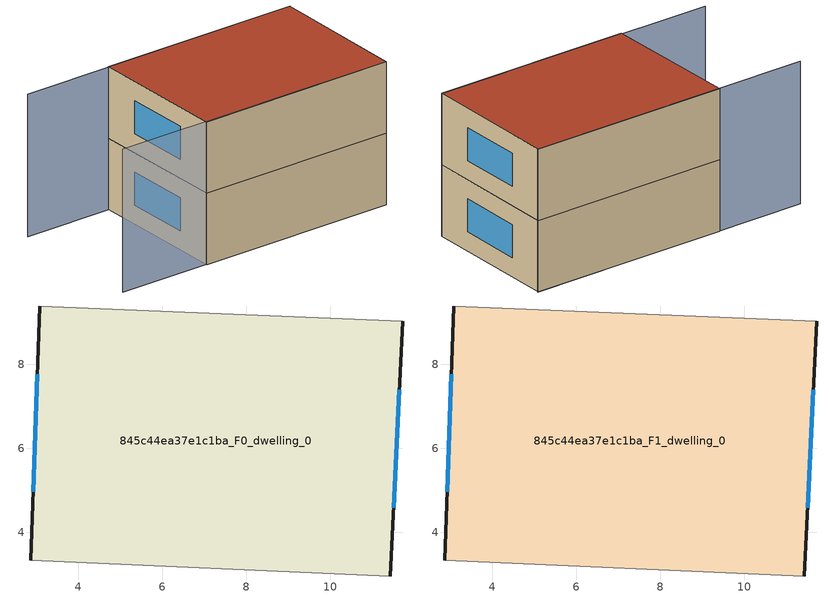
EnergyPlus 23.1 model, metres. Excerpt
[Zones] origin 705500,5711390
845c44ea37e1c1ba_F0_dwelling_0
 floor ground (EU_floor_Construction): 11.72,9.02 11.43,2.96 2.88,3.34 3.09,9.38 z0
 wall outside (EU_wall_Construction): 11.43,2.96 11.72,9.02 / 3.09,9.38 2.88,3.34 z0:3
 wall adiabatic (EU_wall_Construction): 11.72,9.02 3.09,9.38 / 2.88,3.34 11.43,2.96 z0:3
 window (EU_Window_Construction): 11.5,4.59 11.64,7.39 / 3.03,7.76 2.94,4.96 z0.81:2.19
845c44ea37e1c1ba_F1_dwelling_0
 floor to 845c44ea37e1c1ba_F0_dwelling_0 (EU_floor_Construction): 11.72,9.02 11.43,2.96 2.88,3.34 3.09,9.38 z3
 wall outside (EU_wall_Construction): 11.43,2.96 11.72,9.02 / 3.09,9.38 2.88,3.34 z3:6
 wall adiabatic (EU_wall_Construction): 11.72,9.02 3.09,9.38 / 2.88,3.34 11.43,2.96 z3:6
 window (EU_Window_Construction): 11.5,4.59 11.64,7.39 / 3.03,7.76 2.94,4.96 z3.81:5.19
 roof outside (EU_roof_Construction): 11.43,2.96 11.72,9.02 3.09,9.38 2.88,3.34 z6
shading: -1.08,3.56 11.44,2.98 / 11.74,9.02 -0.77,9.54 z0:6
[Building]
EU S2 Campaign: North Axis=0; Terrain=City; Solar Distribution=FullExterior
[Site:Location]
London: Latitude=51.5; Longitude=-0.5; Time Zone=0; Elevation=25
[SizingPeriod:WeatherFileDays]
AnnualSizingPeriod: Begin Month=1; Begin Day of Month=1; End Month=12; End Day of Month=31; Day of Week for Start Day=Monday; Use Weather File Daylight Saving Period=No; Use Weather File Rain and Snow Indicators=No
[MATERIAL]
EU_InternalMass_Material: Roughness=MediumRough; Thickness=0.1; Conductivity=1; Density=1800; Specific Heat=900; Thermal Absorptance=0.9; Solar Absorptance=0.7; Visible Absorptance=0.7
[MATERIAL:NOMASS] Roughness=MediumRough; Thermal Absorptance=0.9; Solar Absorptance=0.7; Visible Absorptance=0.7
Name | Thermal Resistance
EU_wall_NoMass | 0.735294
EU_roof_NoMass | 0.520833
EU_floor_NoMass | 1.81159
[WINDOWMATERIAL:SIMPLEGLAZINGSYSTEM]
EU_Window_SimpleGlazing: UFactor=3.92; Solar Heat Gain Coefficient=0.85; Visible Transmittance=0.85
[CONSTRUCTION]
EU_wall_Construction: EU_wall_NoMass
EU_roof_Construction: EU_roof_NoMass
EU_floor_Construction: EU_floor_NoMass
EU_Window_Construction: EU_Window_SimpleGlazing
EU_InternalMass_Construction: EU_InternalMass_Material
[ZONE] Type=1; Multiplier=1; Ceiling Height=autocalculate; Floor Area=autocalculate; Part of Total Floor Area=Yes
Name | Volume
845c44ea37e1c1ba_F0_dwelling_0 | 156.197
845c44ea37e1c1ba_F1_dwelling_0 | 156.196
[INTERNALMASS] Construction=EU_InternalMass_Construction; Surface Area=52.0654
Name | Zone or ZoneList
845c44ea37e1c1ba_F0_dwelling_0_EU_InternalMass | 845c44ea37e1c1ba_F0_dwelling_0
845c44ea37e1c1ba_F1_dwelling_0_EU_InternalMass | 845c44ea37e1c1ba_F1_dwelling_0
[OTHEREQUIPMENT] Fuel Type=Electricity; Design Level Calculation Method=Watts/Area; Power per Zone Floor Area=1; Fraction Latent=0; Fraction Radiant=0; Fraction Lost=0; Carbon Dioxide Generation Rate=0; EndUse Subcategory=EU_Step8_InternalGains
Name | Zone or ZoneList or Space or SpaceList | Schedule
EU_Step8_InternalGain_845c44ea37e1c1ba_F0_dwelling_0_f000 | 845c44ea37e1c1ba_F0_dwelling_0 | EU_Step8_GainSchedule_845c44ea37e1c1ba_F0_dwelling_0_f000
EU_Step8_InternalGain_845c44ea37e1c1ba_F1_dwelling_0_f000 | 845c44ea37e1c1ba_F1_dwelling_0 | EU_Step8_GainSchedule_845c44ea37e1c1ba_F1_dwelling_0_f000
[ZONEVENTILATION:DESIGNFLOWRATE] Schedule=EU_AlwaysOn; Design Flow Rate Calculation Method=AirChanges/Hour; Air Changes per Hour=0.48; Ventilation Type=Natural; Fan Pressure Rise=0; Fan Total Efficiency=1; Constant Term Coefficient=1; Temperature Term Coefficient=0; Velocity Term Coefficient=0; Velocity Squared Term Coefficient=0; Minimum Indoor Temperature=-100; Maximum Indoor Temperature=100; Delta Temperature=-100; Minimum Outdoor Temperature=-100; Maximum Outdoor Temperature=100; Maximum Wind Speed=40
Name | Zone or ZoneList or Space or SpaceList
EU_ConstantAir_845c44ea37e1c1ba_F0_dwelling_0 | 845c44ea37e1c1ba_F0_dwelling_0
EU_ConstantAir_845c44ea37e1c1ba_F1_dwelling_0 | 845c44ea37e1c1ba_F1_dwelling_0
[HVACTEMPLATE:THERMOSTAT] Constant Heating Setpoint=20; Constant Cooling Setpoint=50
EU_HeatOnly_845c44ea37e1c1ba_F0_dwelling_0; EU_HeatOnly_845c44ea37e1c1ba_F1_dwelling_0
[HVACTEMPLATE:ZONE:IDEALLOADSAIRSYSTEM] System Availability Schedule=EU_AlwaysOn; Maximum Heating Supply Air Temperature=50; Minimum Cooling Supply Air Temperature=13; Maximum Heating Supply Air Humidity Ratio=0.0156; Minimum Cooling Supply Air Humidity Ratio=0.0077; Heating Limit=NoLimit; Cooling Limit=NoLimit; Heating Availability Schedule=EU_AlwaysOn; Cooling Availability Schedule=EU_CoolingOff; Dehumidification Control Type=ConstantSensibleHeatRatio; Cooling Sensible Heat Ratio=0.7; Dehumidification Setpoint=60; Humidification Control Type=None; Humidification Setpoint=30; Outdoor Air Method=None; Outdoor Air Flow Rate per Person=0.00944; Outdoor Air Flow Rate per Zone Floor Area=0; Outdoor Air Flow Rate per Zone=0; Demand Controlled Ventilation Type=None; Outdoor Air Economizer Type=NoEconomizer; Heat Recovery Type=None; Sensible Heat Recovery Effectiveness=0.7; Latent Heat Recovery Effectiveness=0.65
Name | Template Thermostat
845c44ea37e1c1ba_F0_dwelling_0 | EU_HeatOnly_845c44ea37e1c1ba_F0_dwelling_0
845c44ea37e1c1ba_F1_dwelling_0 | EU_HeatOnly_845c44ea37e1c1ba_F1_dwelling_0
[SIZING:ZONE] Zone Cooling Design Supply Air Temperature Input Method=SupplyAirTemperature; Zone Cooling Design Supply Air Temperature=13; Zone Heating Design Supply Air Temperature Input Method=SupplyAirTemperature; Zone Heating Design Supply Air Temperature=50; Zone Cooling Design Supply Air Humidity Ratio=0.008; Zone Heating Design Supply Air Humidity Ratio=0.008; Cooling Design Air Flow Method=DesignDay; Cooling Design Air Flow Rate=0; Cooling Minimum Air Flow per Zone Floor Area=0.000762; Cooling Minimum Air Flow=0; Cooling Minimum Air Flow Fraction=0.2; Heating Design Air Flow Method=DesignDay; Heating Design Air Flow Rate=0; Heating Maximum Air Flow per Zone Floor Area=0.002032; Heating Maximum Air Flow=0.141576; Heating Maximum Air Flow Fraction=0.3; Account for Dedicated Outdoor Air System=No; Dedicated Outdoor Air System Control Strategy=NeutralSupplyAir; Dedicated Outdoor Air Low Setpoint Temperature for Design=autosize; Dedicated Outdoor Air High Setpoint Temperature for Design=autosize; Zone Load Sizing Method=Sensible Load Only No Latent Load; Zone Latent Cooling Design Supply Air Humidity Ratio Input Method=HumidityRatioDifference; Zone Cooling Design Supply Air Humidity Ratio Difference=0.005; Zone Latent Heating Design Supply Air Humidity Ratio Input Method=HumidityRatioDifference; Zone Humidification Design Supply Air Humidity Ratio Difference=0.005
845c44ea37e1c1ba_F0_dwelling_0; 845c44ea37e1c1ba_F1_dwelling_0
[SCHEDULE:CONSTANT]
Name | Hourly Value
EU_AlwaysOn | 1
EU_CoolingOff | 0
[SCHEDULE:FILE] Column Number=1; Rows to Skip at Top=0; Number of Hours of Data=8760; Column Separator=Comma; Interpolate to Timestep=No; Minutes per Item=60; Adjust Schedule for Daylight Savings=Yes
Name | File
EU_Step8_GainSchedule_845c44ea37e1c1ba_F0_dwelling_0_f000 | ../../schedules/845c44ea37e1c1ba/845c44ea37e1c1ba_F0_dwelling_0_f000_gain.csv
EU_Step8_GainSchedule_845c44ea37e1c1ba_F1_dwelling_0_f000 | ../../schedules/845c44ea37e1c1ba/845c44ea37e1c1ba_F1_dwelling_0_f000_gain.csv
